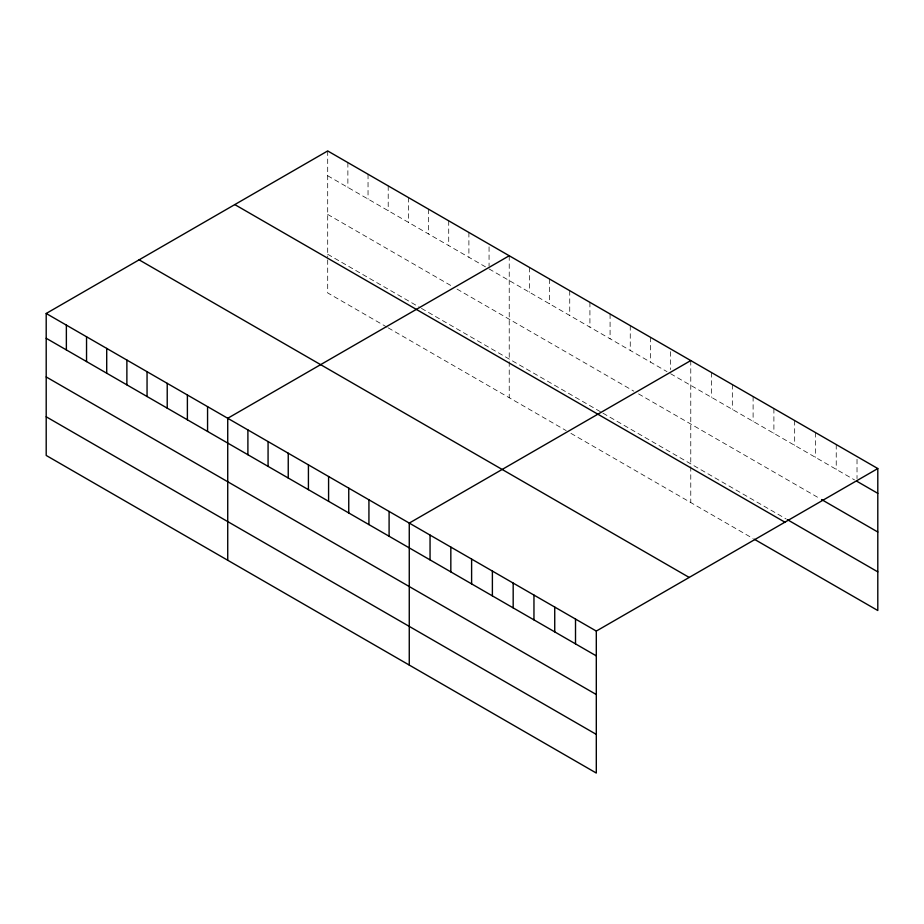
<?xml version="1.0" encoding="UTF-8"?>
<svg xmlns="http://www.w3.org/2000/svg" width="924" height="924" viewBox="0 0 924 924"><rect width="100%" height="100%" fill="white"/><g stroke="black" fill="none" stroke-linecap="round" stroke-linejoin="round"><path stroke-width="0.69" stroke-dasharray="4.62 3.46" d="M327.697 150.947L327.697 257.022M327.697 175.756L485.504 266.863M489.062 268.919L667.036 371.667M670.593 373.723L854.573 479.937M327.697 214.426L452.286 286.348M457.022 289.085L633.818 391.152M638.565 393.901L820.35 498.844M327.697 254.262L420.247 307.692M421.436 308.373L601.778 412.497M602.968 413.178L786.116 518.93M387.029 327.177L327.697 292.931L327.697 258.408M388.207 327.858L566.181 430.619M570.928 433.356L753.106 538.542M857.022 459.309L857.022 478.597M836.232 444.559L836.232 469.357M815.453 432.559L815.453 457.357M794.675 420.559L794.675 445.356M773.896 408.558L773.896 433.356M753.106 396.558L753.106 421.367M732.328 384.569L732.328 409.367M711.549 372.568L711.549 397.366M690.771 360.568L690.771 463.871M690.771 466.632L690.771 502.541M670.593 351.674L670.593 369.588M650.427 337.272L650.427 362.081M630.26 325.629L630.26 350.439M610.083 313.987L610.083 338.785M589.916 302.344L589.916 327.142M569.738 290.69L569.738 315.5M549.572 279.048L549.572 303.857M529.406 267.406L529.406 292.203M509.228 255.763L509.228 359.066M509.228 361.827L509.228 397.736M489.062 246.87L489.062 266.158M468.895 232.467L468.895 257.276M448.718 220.824L448.718 245.622M428.551 209.182L428.551 233.98M408.385 197.528L408.385 222.338M388.207 185.886L388.207 210.695M368.041 174.243L368.041 199.041M347.874 162.601L347.874 187.399"/><path stroke-width="1.39" d="M46.2 313.479L596.303 631.069L596.303 773.053L46.2 455.451L46.2 313.479L327.697 150.947L877.8 468.549L877.8 610.521L754.331 539.246M509.228 255.763L227.731 418.283L227.731 560.256M690.771 360.568L409.263 523.088L409.263 665.061M596.303 631.069L877.8 468.549M857.022 481.358L877.8 493.347M821.563 499.549L877.8 532.016M787.34 519.635L877.8 571.864M234.8 204.585L784.903 522.187M139.097 259.84L689.2 577.442M46.2 338.276L596.303 655.878M46.2 376.946L596.303 694.536M46.2 416.782L596.303 734.384M575.513 619.08L575.513 643.878M554.735 607.08L554.735 631.877M533.957 595.079L533.957 619.877M513.178 583.079L513.178 607.876M492.388 571.078L492.388 595.888M471.61 559.089L471.61 583.887M450.831 547.089L450.831 571.887M430.053 535.088L430.053 559.886M389.096 511.446L389.096 536.243M368.93 499.803L368.93 524.601M348.752 488.149L348.752 512.959M328.586 476.507L328.586 501.316M308.42 464.864L308.42 489.662M288.242 453.222L288.242 478.02M268.075 441.568L268.075 466.377M247.898 429.926L247.898 454.735M207.565 406.641L207.565 431.439M187.387 394.987L187.387 419.796M167.221 383.344L167.221 408.154M147.055 371.702L147.055 396.5M126.877 360.06L126.877 384.858M106.71 348.406L106.71 373.215M86.544 336.763L86.544 361.573M66.366 325.121L66.366 349.919"/></g></svg>
